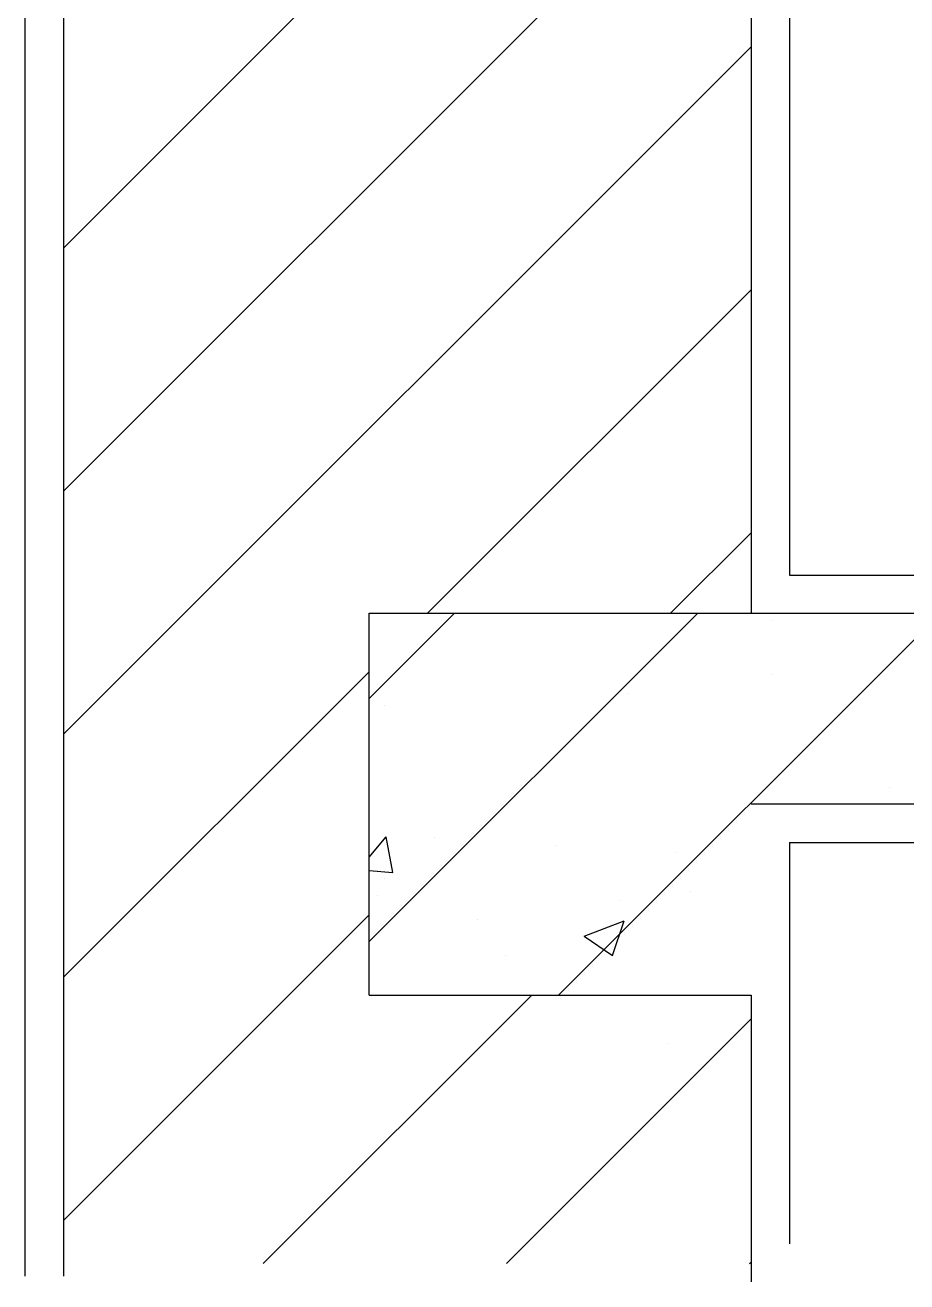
# Model space of a CAD drawing. Header units: metres. Extents: x 9633 to 11738, y -1106 to 2691.
# Drawn here: x 10059 to 10521, y -1106 to -448 of the extents above; entities that cross this region are included whole.
import ezdxf

# ---------------------------------------------------------------- set-up
doc = ezdxf.new("R2010")
doc.units = ezdxf.units.M
for name, color, linetype in [('ZZ-1', 255, 'Continuous'), ('ZZ-5', 6, 'Continuous'), ('ZZ-7', 7, 'Continuous')]:
    doc.layers.add(name, color=color, linetype=linetype)

# ---------------------------------------------------------------- blocks, each defined once
blk = doc.blocks.new('X3')
for p, q in [((4899.48, 4390.37), (5071.39, 4562.27)), ((4899.48, 4517.65), (4944.11, 4562.27)), ((4998.67, 4362.27), (5198.67, 4562.27)), ((5110.27, 4558.38), (5110.27, 4558.38)), ((4933.97, 4444.77), (4933.97, 4444.77))]:
    blk.add_line(p, q)
blk = doc.blocks.new('X4')
for p, q in [((5110.27, 4558.38), (5110.27, 4558.38)), ((5035.17, 4548.49), (5035.17, 4548.49)), ((4907.59, 4542.28), (4907.59, 4542.28)), ((5172.12, 4498.93), (5172.12, 4498.93)), ((4899.48, 4462.65), (4908.51, 4473.41)), ((4911.98, 4454.6), (4908.51, 4473.41)), ((4997.17, 4468.9), (4997.17, 4468.9)), ((5059.76, 4464.9), (5059.76, 4464.9)), ((4899.48, 4455.7), (4911.98, 4454.61)), ((4907.62, 4451.54), (4907.62, 4451.54)), ((4903.94, 4442.41), (4903.94, 4442.41)), ((5067.77, 4444.77), (5067.77, 4444.77)), ((5031.35, 4440.06), (5031.35, 4440.06)), ((4956.25, 4430.17), (4956.25, 4430.17)), ((5012, 4421.23), (5033, 4429.3)), ((5026.92, 4411.17), (5033.01, 4429.29)), ((5012, 4421.23), (5026.92, 4411.17)), ((4970.88, 4411.24), (4970.88, 4411.24)), ((5056.11, 4365.04), (5056.11, 4365.04))]:
    blk.add_line(p, q)
blk = doc.blocks.new('X5')
for p, q in [((4739.48, 2321.18), (5006.41, 2588.1)), ((4739.48, 2448.46), (4879.13, 2588.1)), ((4739.48, 2575.74), (4751.85, 2588.1)), ((4739.48, 2193.9), (5099.48, 2553.9)), ((4739.48, 2066.62), (5099.48, 2426.62)), ((4739.48, 1939.34), (5099.48, 2299.34)), ((4739.48, 1812.06), (5099.48, 2172.06)), ((4739.48, 1684.78), (5099.48, 2044.78)), ((4930.08, 1748.1), (5099.48, 1917.5)), ((5057.36, 1748.1), (5099.48, 1790.22)), ((4739.48, 1557.5), (4899.48, 1717.5)), ((4739.48, 1430.22), (4899.48, 1590.22)), ((4844.09, 1407.55), (4984.64, 1548.1)), ((4971.37, 1407.55), (5099.48, 1535.67)), ((5098.65, 1407.55), (5099.48, 1408.39))]:
    blk.add_line(p, q)

msp = doc.modelspace()

# ---------------------------------------------------------------- linework, layer by layer
at = {"layer": 'ZZ-1'}
for p, q in [((10439.16, 83.71), (10439.16, -756.29)), ((10079.16, 23.71), (10079.16, -1103.32)), ((10239.16, -756.29), (11264.1, -756.29)), ((10239.16, -956.29), (10239.16, -756.29)), ((11264.1, -856.29), (10439.16, -856.29)), ((10239.16, -956.29), (10439.16, -956.29)), ((10439.16, -956.29), (10439.16, -1106.37))]:
    msp.add_line(p, q, dxfattribs=at)
at = {"layer": 'ZZ-5'}
for p, q in [((10059.16, -1103.32), (10059.16, 654.92)), ((10459.16, 103.71), (10459.16, -736.29)), ((10459.16, -736.29), (11264.1, -736.29)), ((10459.16, -876.29), (11264.1, -876.29)), ((10459.16, -876.29), (10459.16, -1086.37))]:
    msp.add_line(p, q, dxfattribs=at)

# ---------------------------------------------------------------- block references
at = {"layer": 'ZZ-7'}
for name, p in [('X5', (5339.68, -2504.39)), ('X3', (5339.68, -5318.57)), ('X4', (5339.68, -5346.66))]:
    msp.add_blockref(name, p, dxfattribs=at)

doc.saveas('drawing.dxf')
